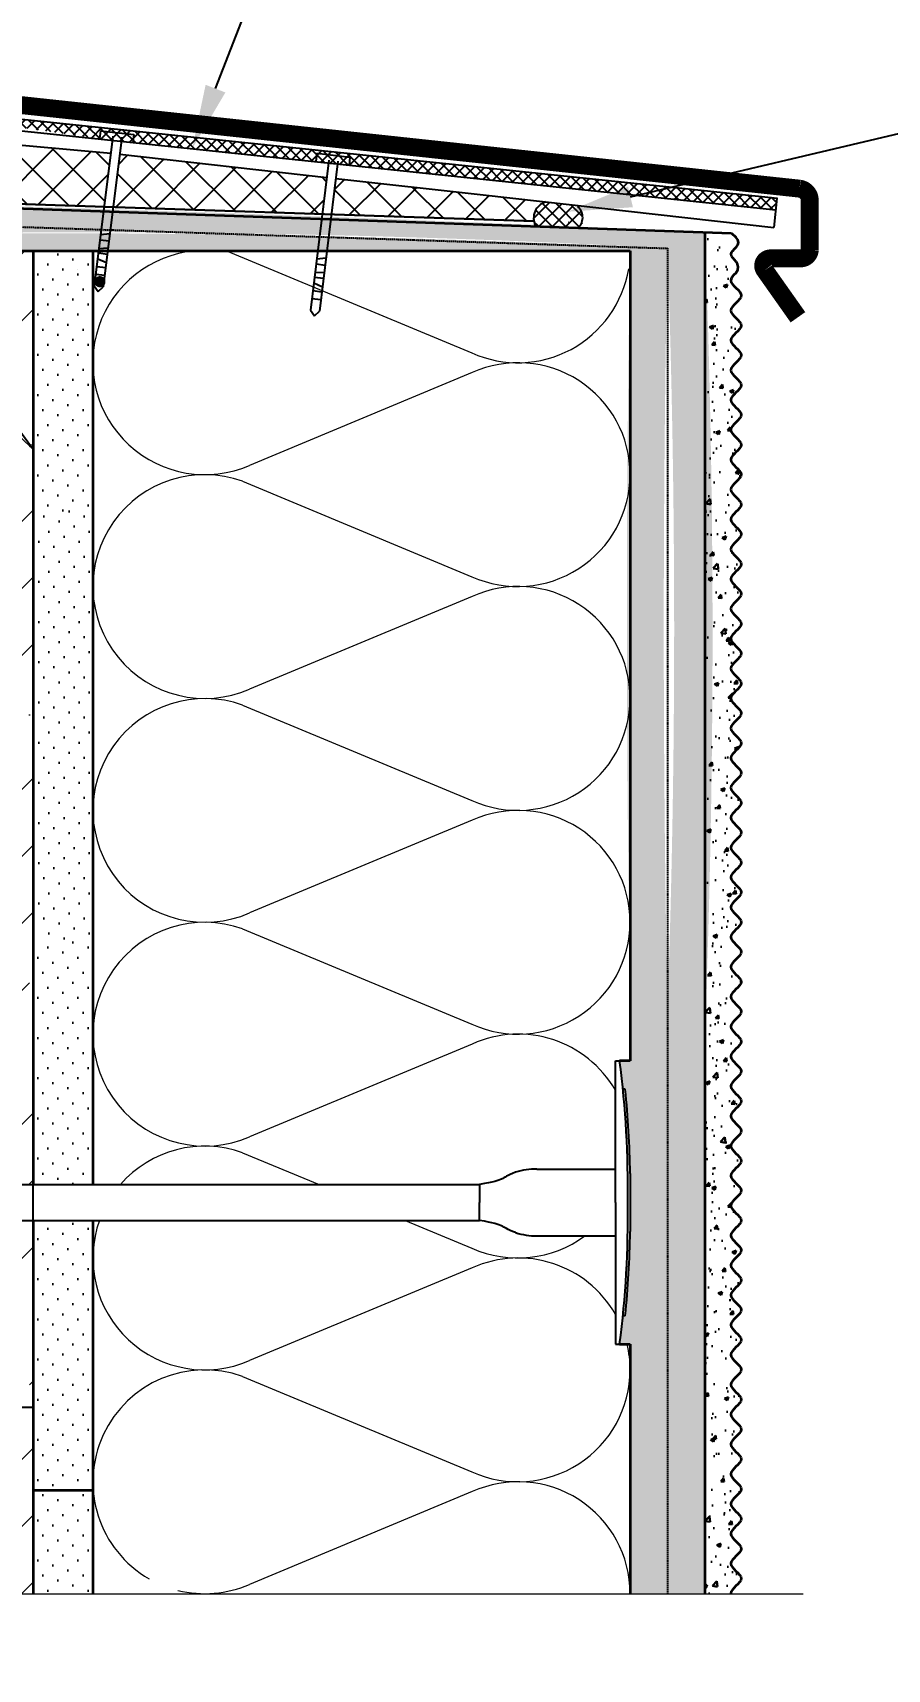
# Model space of a CAD drawing. Header units: millimetres. Extents: x 215300 to 349394, y -116838 to -1602.
# Drawn here: x 280831 to 284143, y -99688 to -93343 of the extents above; entities that cross this region are included whole.
import ezdxf
from ezdxf import colors
from ezdxf.entities.mleader import LeaderData, LeaderLine
from ezdxf.math import Vec2, Vec3

# ---------------------------------------------------------------- set-up
doc = ezdxf.new("R2010")
doc.units = ezdxf.units.MM
doc.linetypes.add('DASHED', pattern=[19.049999999999997, 12.7, -6.35])
for name, color, linetype in [('!!_для разрезов', 7, 'Continuous'), ('_Дюбель', 5, 'Continuous'), ('_Пунктир', 6, 'DASHED'), ('Тонкая', 7, 'Continuous')]:
    doc.layers.add(name, color=color, linetype=linetype)
for name, color, linetype, lineweight in [('+АР_Размеры', 252, 'Continuous', 9), ('_Линии для надписей', 5, 'Continuous', 9), ('_Штриховки', 250, 'Continuous', 13), ('_Штриховки_точка', 5, 'Continuous', 30), ('АР_Тонкие', 250, 'Continuous', 5), ('АР_Утеплитель', 250, 'Continuous', 13), ('Рисунок', 6, 'Continuous', 35)]:
    doc.layers.add(name, color=color, linetype=linetype, lineweight=lineweight)
doc.styles.add('Архитект', font='isocpeur.ttf', dxfattribs={"width": 0.8, "oblique": 8})
pattern_1 = [(44.99999999999999, (180199.1614103795, -124818.6392635765), (-19.47587551562758, 58.42762654688272), [0, -55.08609458658125])]
pattern_2 = [(49.99999999999999, (180199.1614103795, -124818.6392635765), (158.0447544651791, -13.82711769479723), [16.52582837597437, -181.784112135718]), (355, (180199.1614103795, -124818.6392635765), (-30.57306527864589, 165.7411700976761), [13.2206627007795, -145.4272897085745]), (100.451, (180212.3317582243, -124819.7915172014), (127.4722605599985, 151.9132980938175), [14.04478537569685, -154.4926391326653]), (46.1842, (180199.1614103795, -124774.5703879065), (235.1604045200566, -36.47161658491769), [24.78874256396146, -272.6761682035764]), (96.63559999999988, (180218.7580933559, -124777.6096655826), (205.9475923631819, 214.6410641716014), [21.06717806354511, -231.7389586989962]), (351.1840000000001, (180199.1614103795, -124774.5703879065), (205.9479145064, 214.6406841821242), [19.83099405116925, -218.1409345628617]), (21, (180221.1958482275, -124785.5876068252), (131.5255371865366, -88.71508702299452), [16.52582837597437, -181.784112135718]), (326.0000000000001, (180221.1958482275, -124785.5876068252), (53.61310833387499, 159.7826098192771), [13.22066270077949, -145.4272897085743]), (71.4514, (180232.1562460443, -124792.9805077171), (185.1382834157373, 71.0678785661382), [14.04478537569685, -154.4926391326654]), (37.49999999999998, (180199.1614103795, -124818.6392635765), (2.679355760669655, 73.35128927777265), [0, -143.6645346818038, 0, -147.6307334920377, 0, -145.9781506544403]), (7.499999999999998, (180199.1614103795, -124818.6392635765), (57.96589368954551, 86.90640346722849), [0, -84.17155252829598, 0, -140.3593690066087, 0, -55.63695553244696]), (327.5, (180150.0246140088, -124818.6392635765), (117.6245094553248, -4.969671392798725), [0, -55.08609458658126, 0, -171.8686151101334, 0, -228.0564315884464]), (317.5, (180127.9901761777, -124818.6392635765), (128.5017023128038, 22.05741874121325), [0, -71.61192296255564, 0, -114.1383879833963, 0, -161.9531180845489])]

# ---------------------------------------------------------------- blocks, each defined once
blk = doc.blocks.new('утеплитель')
at = {"layer": 'АР_Утеплитель'}
for p, q in [((-25.97458900007587, 14.5620322346191), (-10.60166635225869, 8.162384554609844)), ((-10.58586496633802, 6.838497686065239), (-25.50526861798312, 0.6238394471720312))]:
    blk.add_line(p, q, dxfattribs=at)
for centre, radius, start, end in [((-28.49999999999955, 7.500000000094474), 7.5, 70.32274650999634, 293.5342702555363), ((-7.521493449437685, 15.02430771533432), 7.52153272777299, 245.825691724005, 359.8148340281726), ((-7.499999495507836, 0.002750887365209564), 7.5, 359.9789847687933, 114.2958742601428)]:
    blk.add_arc(centre, radius, start, end, dxfattribs=at)

msp = doc.modelspace()

# ---------------------------------------------------------------- hatches: boundary and pattern name
h = msp.add_hatch()
h.set_pattern_fill('ANSI37', color=256, scale=9.116829107724502, style=0)
h.set_pattern_definition([(45, (268465.400159161, -76993.71108834923), (-20.4678650998461, 20.4678650998461), []), (135, (268465.400159161, -76993.71108834923), (-20.4678650998461, -20.46786509984609), [])])
edge = h.paths.add_edge_path()
edge.add_line((283709.7964110652, -94029.67603910582), (281168.2693470222, -93763.82226664577))
edge.add_line((279892.0511398728, -93630.32479984598), (281155.9797920784, -93762.53673064269))
edge.add_line((279877.4841165972, -93583.26050397169), (279875.7696759048, -93628.62169438694))
edge.add_line((279885.9532881431, -93584.14641277705), (283715.0283136, -93984.68278909674))
h = msp.add_hatch()
h.set_pattern_fill('ANSI37', color=256, scale=34.69990210178346, style=0)
h.set_pattern_definition([(44.99999999999999, (-632898.6738247236, -455891.1798713295), (-77.90350206251031, 77.90350206251031), []), (135, (-632898.6738247236, -455891.1798713295), (-77.90350206251033, -77.90350206251027), [])])
edge = h.paths.add_edge_path()
edge.add_line((279859.0030659113, -93694.20391388619), (279860.2413973264, -93919.8279913692))
edge.add_arc((279925.1667684412, -93917.34881845003), 64.97268743749581, 182.1867748169026, 262.2722705206532)
edge.add_line((279916.4301655703, -93981.73143942116), (281107.4950507361, -94018.05752365528))
edge.add_line((281107.4950507351, -94018.0575236553), (281132.1090160713, -93810.58652496667))
edge.add_line((281132.1090160708, -93810.58652496668), (279859.0030659097, -93694.20391388617))
h.paths.add_polyline_path([(281167.890724284, -93814.590911156), (281142.6976679774, -94019.24582628981), (283011.3685909679, -94083.09156411541), (282986.84466066, -94081.65000808417), (281955.7156865012, -94044.59484273891), (281970.3703837784, -93904.39764834812)])
edge = h.paths.add_edge_path(flags=16)
edge.add_line((282773.0904419813, -94074.28150773577), (282540.6350583332, -94063.62053437087))
edge.add_line((282540.6350583316, -94063.62053437087), (281991.0859062923, -94047.4340099195))
edge.add_line((281991.0859062928, -94047.4340099197), (282005.2389207861, -93908.29984013864))
edge.add_line((282005.2389207861, -93908.2998401384), (282827.5089007682, -94000.2352032774))
edge.add_arc((282833.3929386812, -94061.57941536517), 61.6257597017046, 95.47895706360285, 191.8948718513254)
h.paths.add_polyline_path([(282778.309480335, -93994.74610161177), (282773.0904419813, -94074.28150773577), (282762.6362718423, -94061.09508731085)], flags=0)
h = msp.add_hatch()
h.set_pattern_fill('ANSI37', color=256, scale=11.56663403392782, style=0)
h.set_pattern_definition([(44.99999999999999, (-632521.6787802527, -456034.737738422), (-25.96783402083678, 25.96783402083678), []), (135, (-632521.6787802527, -456034.737738422), (-25.96783402083678, -25.96783402083676), [])])
edge = h.paths.add_edge_path()
edge.add_arc((282837.7825008408, -94062.49769238883), 65.75652654836718, 106.2400020900919, 205.1902620636058)
edge.add_line((282819.392933011, -93999.36493877573), (282942.3959203648, -94016.39714172902))
edge.add_arc((282906.2686288879, -94059.18292436827), 55.99825341469952, 317.8249556773756, 409.8230526270763)
edge.add_line((282778.279459129, -94090.4853470021), (282947.7687720867, -94096.78003196986))
at = {"layer": '_Штриховки'}
h = msp.add_hatch(dxfattribs=at)
h.set_pattern_fill('ANSI36', color=256, scale=57.8331701696391, angle=2.571095121417785e-44, style=0)
h.set_pattern_definition([(44.99999999999999, (179966.0072615028, -125429.2356060427), (97.37937757813795, 357.0577177865056), [459.0507882215107, -91.81015764430211, 0, -91.81015764430211])])
h.paths.add_polyline_path([(280832.8814098372, -94188.83712263391), (277506.5641763477, -94188.83712263391), (277506.5641763477, -96989.72053637508), (277214.1485434815, -96989.72053637508), (277798.9798092097, -97222.85296794634), (277506.5641763477, -97222.85296794634), (277506.5641763477, -99395.40745616866), (280832.8814098372, -99395.40745616866), (280832.8814098372, -97947.6115641182), (279126.7955746179, -97947.6115641182), (279057.3497742815, -97878.16576376982), (279126.7955746179, -97808.7199634194), (280832.8814098372, -97808.7199634194)])
at = {"layer": '_Штриховки_точка'}
h = msp.add_hatch(dxfattribs=at)
h.set_pattern_fill('DOTS', color=0, scale=34.69990210178349, angle=44.99999999999999, style=0)
h.set_pattern_definition(pattern_1)
edge = h.paths.add_edge_path()
edge.add_arc((241505.8918959281, -95654.92547601047), 41810.95057625353, 357.9773063400482, 362.0226936601316)
edge.add_arc((281035.4989591892, -135118.3128518493), 41001.19250304055, 86.84682406783273, 91.70317583832004)
edge.add_line((279816.8759284247, -94135.23409267997), (279755.1677689276, -94184.30754266951))
edge.add_arc((281838.7683149096, 196347.2254296062), 290539.0043392725, 269.5890997799831, 270.2578347142658)
edge.add_arc((364321.8567601701, -95621.9559329813), 81188.29808531635, 178.9885743876303, 181.0114256123697)
edge.add_line((283146.2082166226, -97055.07474332886), (283146.2082166226, -97329.01361718717))
edge.add_line((283146.2082166226, -97329.01361718691), (283105.2316993921, -97329.01361718691))
edge.add_arc((279344.6654242046, -97821.73786748564), 3792.708253598025, 5.791551844284697, 7.464597599853619, ccw=False)
edge.add_line((283118.014172394, -97439.01718414728), (283127.3148381111, -97439.01718414728))
edge.add_arc((279344.6654241961, -97821.73786760429), 3801.961560844222, 0.8504028670449202, 5.777408197796092, ccw=False)
edge.add_line((283146.2082166226, -97765.30997132542), (283146.2082166226, -97991.02155621508))
edge.add_arc((279344.6654241898, -97934.59365993405), 3801.961560849295, 354.2225918022065, 359.1495971329187, ccw=False)
edge.add_line((283127.31483811, -98317.3143433913), (283118.014172393, -98317.3143433913))
edge.add_arc((279344.6654242046, -97934.59366005295), 3792.708253598401, 352.5354024001472, 354.20844815571604, ccw=False)
edge.add_line((283105.2316993927, -98427.31791035166), (283146.2082166231, -98427.31791035166))
edge.add_line((283146.2082166226, -98427.31791035166), (283146.2082166226, -98524.46785637841))
edge.add_arc((282711.2164060472, -98525.87364863452), 434.994082167245, -0.18516597503730736, 0.18516597503537469, ccw=False)
edge.add_line((283146.2082166226, -98527.27944089059), (283146.2082166226, -99395.40745616866))
edge.add_line((283146.2082166226, -99395.40745616866), (283290.7911420466, -99395.40745616866))
edge.add_line((283290.7911420476, -99395.40745616866), (283290.7911420476, -97130.6568477781))
edge = h.paths.add_edge_path()
edge.add_arc((243165.1247192674, -95676.01790597985), 40300.45332365328, 357.7815898337843, 362.21841016622)
edge.add_arc((275074.6031077266, -282551.3834762624), 188620.7414799854, 87.45948461701514, 88.5591808027716)
edge.add_line((279817.3563322104, -93990.278238965), (279816.3955246396, -94131.43938308772))
edge.add_arc((280862.7322588462, -144418.9270839526), 50298.37213892681, 87.23307916327212, 91.19198695773122, ccw=False)
edge.add_arc((359502.7505814666, -95654.92547582682), 76226.24577321098, 178.8906909797854, 181.109309020392)
edge.add_line((283290.7911420476, -97130.65684777804), (283290.7911420476, -99395.4074561686))
edge.add_line((283290.7911420476, -99395.40745616866), (283435.3740674716, -99395.40745616866))
edge.add_line((283435.3740674705, -99395.40745616866), (283435.3740674705, -97236.00365125324))
h = msp.add_hatch(dxfattribs=at)
h.set_pattern_fill('AR-CONC', color=0, scale=0.8674975525445864, angle=2.571095121417785e-44, style=0)
h.set_pattern_definition(pattern_2)
edge = h.paths.add_edge_path()
edge.add_line((283551.1216440633, -94180.97160873021), (283557.8551566425, -94173.27753814094))
edge.add_line((283557.855156659, -94173.27753814065), (283563.1520395881, -94165.09927726333))
edge.add_line((283563.1520395839, -94165.09927726362), (283565.5179672178, -94156.32705489581))
edge.add_line((283565.5179671987, -94156.32705489603), (283563.4586138921, -94146.85109983585))
edge.add_line((283563.4586139001, -94146.85109983562), (283555.4796540072, -94136.56164088067))
edge.add_line((283555.4796540125, -94136.56164088096), (283435.3740674705, -94116.03216070362))
edge.add_line((283435.3740674811, -94116.03216070331), (283435.3740674716, -97236.00365125347))
edge.add_arc((282683.9787702539, -98115.36440547225), 1156.663403387979, 41.30875947051271, 49.486806696992915, ccw=False)
edge.add_spline(control_points=[(283574.6188294352, -97377.37354257928), (283575.8666024362, -97374.80285570801), (283581.9849278505, -97352.95444544633), (283495.6200471813, -97311.82831179438), (283617.069704537, -97253.99514162495), (283495.6200471813, -97196.16197145516), (283617.069704537, -97138.32880128542), (283495.6200471813, -97080.49563111596), (283617.069704537, -97022.66246094622), (283495.6200471813, -96964.82929077651), (283617.069704537, -96906.99612060699), (283495.6200471813, -96849.1629504373), (283617.069704537, -96791.32978026778), (283495.6200471813, -96733.49661009802), (283617.069704537, -96675.66343992858), (283495.6200471813, -96617.83026975881), (283617.069704537, -96559.99709958912), (283495.6200471813, -96502.1639294196), (283617.069704537, -96444.3307592499), (283495.6200471813, -96386.49758908016), (283617.069704537, -96328.66441891063), (283495.6200471813, -96270.83124874094), (283617.069704537, -96212.99807857118), (283495.6200471813, -96155.16490840167), (283617.069704537, -96097.33173823198), (283495.6200471813, -96039.49856806247), (283617.069704537, -95981.66539789276), (283495.6200471813, -95923.83222772324), (283617.069704537, -95865.99905755355), (283495.6200471813, -95808.1658873838), (283617.069704537, -95750.33271721427), (283495.6200471813, -95692.49954704459), (283617.069704537, -95634.66637687483), (283495.6200471813, -95576.83320670531), (283617.069704537, -95519.00003653562), (283495.6200471813, -95461.16686636583), (283617.069704537, -95403.33369619641), (283495.6200471813, -95345.50052602663), (283617.069704537, -95287.6673558572), (283495.6200471813, -95229.83418568743), (283617.069704537, -95172.0010155211), (283495.6200472153, -95114.16784533624), (283617.0697044352, -95056.33467522383), (283495.6200475443, -94998.50150483867), (283617.0697031594, -94940.66833547576), (283495.6200523182, -94882.83516229526), (283617.0696853884, -94825.00200336114), (283495.6201186412, -94767.1687912595), (283617.0694377993, -94709.33577758279), (283495.6210426086, -94651.5020233765), (283617.0659895187, -94593.67103285766), (283495.6339117955, -94535.8297281235), (283617.0179610286, -94478.02691656361), (283495.813156552, -94420.08044651628), (283616.3490105308, -94362.6701172446), (283516.6967494856, -94312.51339866653), (283545.173054767, -94285.08410948902), (283555.4796540125, -94275.01396060077)], knot_values=[1.791081801111446, 1.791081801111446, 1.791081801111446, 1.791081801111446, 1.953856375855423, 3.174511937428818, 4.395167499002213, 5.615823060575607, 6.836478622149002, 8.057134183722397, 9.277789745295792, 10.49844530686919, 11.71910086844258, 12.93975643001598, 14.16041199158937, 15.38106755316277, 16.60172311473616, 17.82237867630955, 19.04303423788295, 20.26368979945634, 21.48434536102974, 22.70500092260313, 23.92565648417653, 25.14631204574992, 26.36696760732332, 27.58762316889671, 28.80827873047011, 30.0289342920435, 31.2495898536169, 32.47024541519029, 33.69090097676369, 34.91155653833708, 36.13221209991048, 37.35286766148387, 38.57352322305726, 39.79417878463066, 41.01483434620405, 42.23548990777745, 43.45614546935084, 44.67680103092424, 45.89745659249763, 47.11811215407103, 48.33876771564442, 49.55942327721782, 50.78007883879121, 52.00073440036461, 53.22138996193801, 54.4420455235114, 55.6627010850848, 56.8833566466582, 58.10401220823159, 59.32466776980499, 60.54532333137838, 61.76597889295178, 62.98663445452518, 64.20729001609857, 65.42794557767198, 66.64860113924537, 67.29883046128072, 67.29883046128072, 67.29883046128072, 67.29883046128072], degree=3, periodic=0)
edge.add_line((283555.4796540125, -94275.01396060077), (283563.2743209762, -94262.110346672))
edge.add_line((283563.2743209671, -94262.110346672), (283565.2230985165, -94250.74784201618))
edge.add_line((283565.2230985281, -94250.74784201641), (283562.8097812838, -94240.69984452573))
edge.add_line((283562.8097812769, -94240.69984452601), (283557.5181638597, -94231.73975209316))
edge.add_line((283557.5181638714, -94231.73975209291), (283550.8320409026, -94223.64096261031))
edge.add_line((283550.832040893, -94223.64096261002), (283531.8223612703, -94202.13216977475))
edge.add_line((283531.8223612772, -94202.13216977422), (283551.1216440744, -94180.97160872913))
h = msp.add_hatch(dxfattribs=at)
h.set_pattern_fill('DOTS', color=0, scale=34.69990210178349, angle=44.99999999999999, style=0)
h.set_pattern_definition(pattern_1)
h.paths.add_polyline_path([(280832.8814098372, -95196.21422306033), (281064.2140905151, -95196.21422306033), (281064.2140905151, -94188.83712263391), (280832.8814098372, -94188.83712263391)])
h = msp.add_hatch(dxfattribs=at)
h.set_pattern_fill('DOTS', color=0, scale=34.69990210178349, angle=44.99999999999999, style=0)
h.set_pattern_definition([(44.99999999999999, (261963.3078492925, -34590.92463391699), (-19.47587551562758, 58.42762654688272), [0, -55.08609458658125])])
h.paths.add_polyline_path([(281064.2140905151, -96861.02867500069), (281064.2140905151, -95196.21422306033), (280832.8814098372, -95196.21422306033), (280832.8814098372, -96861.02867500069)])
h = msp.add_hatch(dxfattribs=at)
h.set_pattern_fill('DOTS', color=0, scale=34.69990210178349, angle=44.99999999999999, style=0)
h.set_pattern_definition(pattern_1)
h.paths.add_polyline_path([(280832.8814098372, -97808.7199634194), (281064.2140905151, -97808.7199634194), (281064.2140905151, -96861.02867500069), (280832.8814098372, -96861.02867500069)])
h.paths.add_polyline_path([(281064.2140905151, -97947.6115641182), (280832.8814098372, -97947.6115641182), (280832.8814098372, -99395.40745616866), (281064.2140905151, -99395.40745616866)])
h = msp.add_hatch(dxfattribs=at)
h.set_pattern_fill('AR-CONC', color=0, scale=0.8674975525445864, angle=2.571095121417785e-44, style=0)
h.set_pattern_definition(pattern_2)
edge = h.paths.add_edge_path()
edge.add_spline(control_points=[(283541.7683465133, -99176.09219719004), (283538.3427849092, -99171.55805053451), (283526.5815583267, -99147.74618048912), (283617.069704537, -99104.65658705324), (283495.6200471813, -99046.82341688371), (283617.069704537, -98988.99024671402), (283495.6200471813, -98931.15707654449), (283617.069704537, -98873.32390637475), (283495.6200471813, -98815.49073620506), (283617.069704537, -98757.65756603554), (283495.6200471813, -98699.82439586584), (283617.069704537, -98641.99122569608), (283495.6200471813, -98584.15805552663), (283617.069704537, -98526.32488535688), (283495.6200471813, -98468.49171518709), (283617.069704537, -98410.65854501766), (283495.6200471813, -98352.82537484789), (283617.069704537, -98294.99220467845), (283495.6200471813, -98237.15903450869), (283617.069704537, -98179.32586433923), (283495.6200471813, -98121.49269416949), (283617.069704537, -98063.65952399971), (283495.6200471813, -98005.82635383027), (283617.069704537, -97947.99318366051), (283495.6200471813, -97890.16001349073), (283617.069704537, -97832.32684332131), (283495.6200471813, -97774.49367315153), (283617.069704537, -97716.66050298177), (283495.6200471813, -97658.82733281233), (283617.069704537, -97600.99416264256), (283495.6200471813, -97543.16099247313), (283617.069704537, -97485.32782230336), (283501.0184895963, -97430.06533900519), (283566.5094835388, -97394.08057909716), (283574.6188294352, -97377.37354257928)], knot_values=[67.29883046128072, 67.29883046128072, 67.29883046128072, 67.29883046128072, 67.58593030290993, 68.80658586448332, 70.02724142605672, 71.24789698763011, 72.46855254920351, 73.6892081107769, 74.9098636723503, 76.13051923392369, 77.35117479549709, 78.57183035707048, 79.79248591864388, 81.01314148021727, 82.23379704179067, 83.45445260336406, 84.67510816493746, 85.89576372651085, 87.11641928808424, 88.33707484965764, 89.55773041123103, 90.77838597280443, 91.99904153437782, 93.21969709595122, 94.44035265752461, 95.66100821909801, 96.8816637806714, 98.1023193422448, 99.32297490381819, 100.5436304653916, 101.764286026965, 102.9849415885384, 104.2055971501118, 105.2634781369412, 105.2634781369412, 105.2634781369412, 105.2634781369412], degree=3, periodic=0)
edge.add_arc((282683.9787702497, -98115.36440547545), 1156.663403392783, 39.64539389236523, 49.48680669696833)
edge.add_line((283435.3740674705, -97236.0036512532), (283435.3740674705, -99176.09219719004))
edge.add_line((283435.3740674705, -99176.09219719004), (283541.7683465239, -99176.09219719004))
h = msp.add_hatch(dxfattribs=at)
h.set_pattern_fill('AR-CONC', color=0, scale=0.8674975525445864, angle=2.571095121417785e-44, style=0)
h.set_pattern_definition([(49.99999999999999, (180199.1614103795, -124818.6392635765), (158.0447544651791, -13.82711769479722), [16.52582837597437, -181.784112135718]), (355, (180199.1614103795, -124818.6392635765), (-30.57306527864589, 165.7411700976762), [13.2206627007795, -145.4272897085745]), (100.451, (180212.3317582243, -124819.7915172014), (127.4722605599985, 151.9132980938176), [14.04478537569685, -154.4926391326653]), (46.1842, (180199.1614103795, -124774.5703879065), (235.1604045200566, -36.47161658491769), [24.78874256396146, -272.6761682035764]), (96.63559999999988, (180218.7580933559, -124777.6096655826), (205.9475923631819, 214.6410641716014), [21.06717806354511, -231.7389586989962]), (351.1840000000001, (180199.1614103795, -124774.5703879065), (205.9479145064, 214.6406841821242), [19.83099405116925, -218.1409345628617]), (21, (180221.1958482275, -124785.5876068252), (131.5255371865366, -88.71508702299452), [16.52582837597437, -181.784112135718]), (326.0000000000001, (180221.1958482275, -124785.5876068252), (53.61310833387499, 159.7826098192771), [13.22066270077949, -145.4272897085743]), (71.4514, (180232.1562460443, -124792.9805077171), (185.1382834157373, 71.0678785661382), [14.04478537569685, -154.4926391326654]), (37.49999999999998, (180199.1614103795, -124818.6392635765), (2.67935576066965, 73.35128927777265), [0, -143.6645346818038, 0, -147.6307334920377, 0, -145.9781506544403]), (7.499999999999998, (180199.1614103795, -124818.6392635765), (57.96589368954551, 86.9064034672285), [0, -84.17155252829598, 0, -140.3593690066087, 0, -55.63695553244696]), (327.5, (180150.0246140088, -124818.6392635765), (117.6245094553248, -4.969671392798725), [0, -55.08609458658126, 0, -171.8686151101334, 0, -228.0564315884464]), (317.5, (180127.9901761777, -124818.6392635765), (128.5017023128038, 22.05741874121328), [0, -71.61192296255564, 0, -114.1383879833963, 0, -161.9531180845489])])
edge = h.paths.add_edge_path()
edge.add_line((283435.3740674705, -99395.40745616866), (283536.1928238919, -99395.40745616866))
edge.add_spline(control_points=[(283536.1928238802, -99395.40745616866), (283536.1336744127, -99394.879116747), (283534.9937535083, -99375.07305393415), (283617.069704537, -99335.98926773189), (283495.6200471813, -99278.1560975622), (283607.547996566, -99224.85707404795), (283552.9071636369, -99190.83577392499), (283541.7683465133, -99176.09219719004)], knot_values=[105.2634781369412, 105.2634781369412, 105.2634781369412, 105.2634781369412, 105.2969323182913, 106.5175878798647, 107.7382434414381, 108.9588990030115, 109.8924547229557, 109.8924547229557, 109.8924547229557, 109.8924547229557], degree=3, periodic=0)
edge.add_line((283541.7683465133, -99176.09219719004), (283435.3740674599, -99176.09219719004))
edge.add_line((283435.3740674705, -99176.09219719004), (283435.3740674705, -99395.40745616888))

# ---------------------------------------------------------------- linework, layer by layer
at = {"layer": '!!_для разрезов', "color": 251, "linetype": 'Continuous', "lineweight": 18, "elevation": -1.338492306646507e-10}
msp.add_lwpolyline([(280832.8814098372, -94188.83712263417), (280274.5293967181, -94195.23497321017), (280359.2965699564, -94394.42321388517), (280435.7669841488, -94574.11550141414), (280435.7669841488, -94574.11550141414), (280832.8814098372, -94959.39388019437)], close=True, dxfattribs=at)
at = {"layer": '+АР_Размеры', "ltscale": 100, "elevation": -1.338492306646507e-10}
msp.add_lwpolyline([(272586.9639513488, -99395.4074561689), (279253.2638145874, -99395.4074561689), (279253.2638145874, -99687.82308903246), (279486.3962461583, -99102.99182330321), (279486.3962461583, -99395.4074561689), (283816.2616068897, -99395.4074561689)], dxfattribs=at)
at = {"ltscale": 100}
for p, q in [((279859.0030659113, -93626.86784073683), (283711.1022269189, -94029.8126326034)), ((279865.3860516412, -93581.9949985779), (283717.4852126489, -93984.93979044446)), ((279859.0030659113, -93694.20391388642), (281133.0221872784, -93810.68871936572)), ((281141.2460673276, -93743.88231631377), (281069.6907476007, -94325.1594629942)), ((281093.6274479524, -93723.23485881471), (281090.105597697, -93754.70480509053)), ((281176.1146043353, -93747.78450810413), (281104.5592846084, -94329.06165478447)), ((281222.4283590034, -93737.64916755374), (281218.906508748, -93769.11911382955)), ((281167.890724284, -93814.590911156), (281970.3703837784, -93904.39764834837)), ((281931.6087881052, -93810.89101785509), (281928.0869378477, -93842.36096413033)), ((282060.4096991562, -93825.30532659378), (282056.8878488987, -93856.7752728696)), ((281978.5942638297, -93837.59124529673), (281907.0389441028, -94418.86839197684)), ((282013.4628008353, -93841.49343708651), (281941.9074811084, -94422.77058376712)), ((282005.2389207861, -93908.29984013864), (282576.4630682094, -93972.22641606933)), ((282576.4630682094, -93972.2264160691), (283703.1819295908, -94097.9326606642)), ((283715.0283136, -93984.68278909675), (283703.1819295844, -94097.93266066337)), ((281091.729082856, -94146.13181441085), (281126.5503115258, -94150.41831382843)), ((281094.2052859833, -94126.01646458344), (281130.0840218515, -94121.71234111823)), ((281085.4568727214, -94197.08389490383), (281120.2781013912, -94201.37039432162)), ((281087.5902944164, -94179.75311808751), (281123.2334830482, -94177.36245439804)), ((281078.9917868018, -94249.60279512388), (281113.8130154695, -94253.88929454164)), ((281082.6548907699, -94219.84569765619), (281116.2415119385, -94234.16148810045)), ((281924.9384909185, -94273.46204707016), (281960.5816795503, -94271.07138338042)), ((281929.077279356, -94239.8407433938), (281963.8985080258, -94244.12724281133)), ((281931.5534824833, -94219.7253935661), (281967.4322183515, -94215.42127010088)), ((281069.6907476007, -94325.1594629942), (281085.1616042573, -94346.96572667987)), ((281075.3245036324, -94279.39384216358), (281110.1457323023, -94283.68034158087)), ((281085.1616042573, -94346.96572667987), (281104.5592846084, -94329.06165478447)), ((281920.0030872721, -94313.55462663884), (281953.5897084386, -94327.87041708283)), ((281922.8050692235, -94290.79282388648), (281957.6262978911, -94295.079323304)), ((281912.6727001346, -94373.10277114598), (281947.4939288044, -94377.38927056351)), ((281916.3399833018, -94343.31172410652), (281951.1612119715, -94347.59822352405)), ((281907.0389441028, -94418.86839197684), (281922.5098007594, -94440.67465566253)), ((281922.5098007594, -94440.67465566253), (281941.9074811084, -94422.77058376712))]:
    msp.add_line(p, q, dxfattribs=at)
at = {"lineweight": 30}
msp.add_line((280094.0084007452, -93983.84617942739), (282773.0904419813, -94074.28150773577), dxfattribs=at)
at = {"ltscale": 100, "elevation": -1.338492306646507e-10}
for points in [[(281093.6274479524, -93723.23485881471), (281222.4283590034, -93737.64916755374)], [(281931.6087881052, -93810.89101785346), (282060.4096991562, -93825.30532659247)]]:
    msp.add_lwpolyline(points, dxfattribs=at)
at = {"linetype": 'Continuous', "const_width": 21.57900161954659, "elevation": -1.338492306646507e-10}
msp.add_lwpolyline([(281091.0112617426, -94297.63925984484, -1), (281091.5810946951, -94319.42768570242, -1)], format="xyb", close=True, dxfattribs=at)
at = {"ltscale": 100}
for centre, radius, start, end in [((282837.7825008386, -94062.49769238752), 65.75652654663293, 106.2400020782123, 205.1902620740589), ((282906.2686288879, -94059.18292436803), 55.99825341407547, 317.8249557222651, 49.82305265441341)]:
    msp.add_arc(centre, radius, start, end, dxfattribs=at)
at = {"layer": '_Дюбель'}
for p, q in [((283089.2697444124, -97878.16576377008), (283089.2697444124, -97329.01361718723)), ((283089.2697444124, -97329.01361718723), (283105.2316993927, -97329.01361718723)), ((283127.31483811, -97439.01718414751), (283118.014172394, -97439.01718414751)), ((282785.1475812604, -97748.53159849512), (283089.2697444124, -97748.53159849405)), ((283146.2082166226, -97765.30997132353), (283146.2082166226, -97991.0215562153)), ((279126.7955746179, -97808.7199634194), (282562.8854374546, -97808.7199634194)), ((282562.8854374546, -97808.7199634194), (282562.8854374546, -97878.16576377008)), ((282562.8854374546, -97947.6115641182), (282562.8854374546, -97878.16576377008)), ((283089.2697444124, -97878.16576377008), (283089.2697444124, -98427.31791035166)), ((279126.7955746179, -97947.6115641182), (282562.8854374546, -97947.6115641182)), ((282785.1475812604, -98007.7999290437), (283089.2697444124, -98007.7999290437)), ((283127.31483811, -98317.3143433913), (283118.014172394, -98317.3143433913)), ((283089.2697444124, -98427.31791035166), (283105.2316993927, -98427.31791035166))]:
    msp.add_line(p, q, dxfattribs=at)
for centre, radius, start, end in [((279344.6654241919, -97821.73786754618), 3792.70825361217, 359.1475222004848, 7.464597598572611), ((279344.6654241919, -97821.73786754618), 3801.96156083931, 0.8504028671823639, 5.777408199288046), ((282785.1475812604, -98026.1308153095), 277.5992168142677, 90, 107.4391510339264), ((279344.6654241919, -97934.59365999274), 3792.70825361217, 352.5354024014274, 0.852477799515209), ((282785.1475812604, -97730.20071222942), 277.5992168142677, 252.5608489660736, 270), ((279344.6654241919, -97934.59365999274), 3801.96156083931, 354.222591800712, 359.1495971328176)]:
    msp.add_arc(centre, radius, start, end, dxfattribs=at)
for points in [[(282701.9531035677, -97761.29123357066), (282634.7855338178, -97787.08851252752), (282672.2294712238, -97788.72305341877), (282562.8854374546, -97808.7199634194)], [(282701.9531035677, -97995.04029396921), (282634.7855338178, -97969.24301501157), (282672.2294712238, -97967.60847411984), (282562.8854374546, -97947.6115641182)]]:
    msp.add_open_spline(points, degree=3, dxfattribs=at)
at = {"layer": '_Пунктир', "ltscale": 0.4}
for p, q in [((279816.8759284247, -94064.05343063799), (283290.7911420434, -94179.19410411175)), ((283290.7911420476, -94179.19410411234), (283290.7911420476, -99395.4074561689)), ((283290.7911420434, -94179.19410411175), (283290.7911420476, -94179.19410411234))]:
    msp.add_line(p, q, dxfattribs=at)
at = {"layer": '_Штриховки'}
for p, q in [((281582.4068148466, -94188.83712263417), (282533.0802423795, -94584.59628531069)), ((282533.9940866223, -94661.16085986487), (281671.1576764059, -95020.57424734061)), ((281644.0153908792, -96817.29521486457), (282533.0802423795, -97187.40712816778)), ((282533.9940866223, -97263.97170272165), (281671.1576764059, -97623.38509019738)), ((281644.0153908792, -97685.11095263119), (281940.942949474, -97808.7199634194)), ((282274.581602833, -97947.6115641182), (282533.0802423795, -98055.22286593546)), ((282533.9940866223, -98131.78744048934), (281671.1576764059, -98491.20082796506)), ((281644.0153908792, -98552.60850517597), (282533.0802423795, -98922.72041848)), ((282533.9940866223, -98999.28499303387), (281671.1576764059, -99358.69838050986))]:
    msp.add_line(p, q, dxfattribs=at)
for centre, radius, start, end in [((283076.0665279959, -93899.56705296901), 80.48104444026096, 204.2767767966961, 205.0323859314665), ((280886.221285564, -94130.13255648561), 59.64045673744032, 259.7981580664972, 259.8363604614569), ((281498.3786812215, -94621.70732659049), 434.6808043220227, 95.23135943605256, 293.4210325236184), ((281015.0352012711, -94200.67713100593), 59.64045673744032, 261.2962738638265, 261.334476246052), ((282711.2164060111, -94187.74951546469), 434.9940821818051, 245.825691781045, 350.6879268083871), ((282712.4594695301, -95056.4937677095), 433.7487762722932, 359.9789847696975, 114.2958742760225), ((281497.962866788, -97225.71492682709), 433.7487762722932, 70.3227464902197, 293.5342702344019), ((282711.2164060111, -96790.56035832278), 434.9940821818051, 245.825691781045, 359.8148340298262), ((282712.4594695301, -97659.30461056734), 433.7487762722932, 29.68868883330826, 114.2958742760225), ((281497.962866788, -98093.53066459378), 433.7487762722932, 70.3227464902197, 138.9569468390536), ((281497.962866788, -98093.53066459378), 433.7487762722932, 160.3414629631656, 293.5342702344019), ((282711.2164060111, -97658.3760960894), 434.9940821818051, 245.825691781045, 306.5551341377933), ((282712.4594695301, -98527.12034833428), 433.7487762722932, 29.68868883330826, 114.2958742760225), ((282712.4594695301, -98527.12034833428), 433.7487762722932, 359.9789847696975, 13.30253092286922), ((281497.962866788, -98961.02821713826), 433.7487762722932, 70.3227464902197, 240.1965982060809), ((282711.2164060111, -98525.87364863393), 434.9940821818051, 245.825691781045, 359.8148340298262), ((282712.4594695301, -99394.6179008799), 433.7487762722932, 359.9789847696975, 114.2958742760225), ((281497.962866788, -98961.02821713826), 433.7487762722932, 256.0797698583586, 293.5342702344019)]:
    msp.add_arc(centre, radius, start, end, dxfattribs=at)
at = {"layer": 'Рисунок'}
for p, q in [((279816.8759284247, -93990.24253863857), (283538.7909878793, -94119.87297475124)), ((283435.3740674705, -94116.03216070356), (283435.3740674705, -99395.4074561689)), ((283538.7909878793, -94119.87297475124), (283555.4796540125, -94136.56164088096)), ((283538.7909878793, -94119.87297475124), (283538.7909878793, -94119.87297475124)), ((277506.5641763477, -94188.83712263417), (283146.2082166226, -94188.83712263417)), ((280832.8814098372, -94188.83712263417), (280832.8814098372, -97808.7199634194)), ((281064.2140905151, -94188.83712263417), (281064.2140905151, -97808.7199634194)), ((283146.2082166226, -94188.83712263417), (283146.2082166226, -97329.01361718723)), ((283146.2082166226, -94188.83712263417), (283146.2082166226, -94188.83712263417)), ((283146.2082166226, -97329.01361718723), (283105.22807424, -97329.01361718723)), ((280832.8814098372, -97947.6115641182), (280832.8814098372, -99395.4074561689)), ((281064.2140905151, -97947.6115641182), (281064.2140905151, -99395.4074561689)), ((283105.2316993927, -98427.31791035166), (283146.2082166226, -98427.31791035166)), ((283146.2082166226, -98427.31791035166), (283146.2082166226, -99395.4074561689)), ((280832.8814098372, -98993.71265680513), (281064.2140905151, -98993.71265680513)), ((280832.8814098372, -98993.71265680513), (281064.2140905151, -98993.71265680513))]:
    msp.add_line(p, q, dxfattribs=at)
at = {"layer": 'Рисунок', "const_width": 69.3998042035669, "elevation": -1.338492306646507e-10}
msp.add_lwpolyline([(283796.5242798313, -94446.49657052486), (283668.1953299931, -94264.63299878035, -0.6299622562545886), (283690.4838530351, -94218.07414885232), (283807.4627040823, -94218.07414885258, 0.3971971951025039), (283842.3215773749, -94185.12343873546), (283842.3215773749, -93993.25037775352, 0.3735606836767262), (283802.896959024, -93947.84542806887), (279964.4497412246, -93535.68784987525), (279964.4497412246, -93234.92819806412)], format="xyb", dxfattribs=at)
at = {"layer": 'Рисунок'}
msp.add_lwpolyline([(283555.4796540125, -94275.01396060103), (283563.2743209671, -94262.11034667224), (283565.2230985281, -94250.74784201641), (283562.8097812769, -94240.69984452624), (283557.5181638714, -94231.73975209317), (283550.832040893, -94223.64096261025), (283544.2352069997, -94216.1768739714), (283539.2114567771, -94209.12088406718), (283537.2445848938, -94202.24639079075), (283539.3220325509, -94195.34626385252), (283544.4458274935, -94188.29126023324), (283551.1216440633, -94180.97160873021), (283557.855156659, -94173.2775381409), (283563.1520395839, -94165.09927726386), (283565.5179671987, -94156.32705489635), (283563.4586139001, -94146.85109983585), (283555.4796540125, -94136.56164088096)], dxfattribs=at)
msp.add_open_spline([(283555.4796540125, -94275.01396060103), (283545.173054767, -94285.08410948933), (283516.6967494856, -94312.51339866676), (283616.3490105308, -94362.67011724485), (283495.813156552, -94420.0804465166), (283617.0179610286, -94478.02691656361), (283495.6339117955, -94535.8297281235), (283617.0659895187, -94593.67103285789), (283495.6210426086, -94651.5020233765), (283617.0694377993, -94709.33577758307), (283495.6201186412, -94767.1687912598), (283617.0696853884, -94825.00200336138), (283495.6200523182, -94882.83516229558), (283617.0697031594, -94940.66833547608), (283495.6200475443, -94998.50150483893), (283617.0697044352, -95056.33467522383), (283495.6200472153, -95114.16784533656), (283617.069704537, -95172.0010155211), (283495.6200471813, -95229.83418568768), (283617.069704537, -95287.6673558572), (283495.6200471813, -95345.50052602688), (283617.069704537, -95403.33369619641), (283495.6200471813, -95461.16686636611), (283617.069704537, -95519.00003653586), (283495.6200471813, -95576.83320670531), (283617.069704537, -95634.66637687506), (283495.6200471813, -95692.49954704483), (283617.069704537, -95750.33271721427), (283495.6200471813, -95808.16588738404), (283617.069704537, -95865.99905755355), (283495.6200471813, -95923.83222772324), (283617.069704537, -95981.66539789276), (283495.6200471813, -96039.49856806247), (283617.069704537, -96097.33173823221), (283495.6200471813, -96155.16490840167), (283617.069704537, -96212.99807857141), (283495.6200471813, -96270.8312487412), (283617.069704537, -96328.66441891063), (283495.6200471813, -96386.4975890804), (283617.069704537, -96444.33075925017), (283495.6200471813, -96502.1639294196), (283617.069704537, -96559.99709958938), (283495.6200471813, -96617.83026975913), (283617.069704537, -96675.66343992858), (283495.6200471813, -96733.49661009834), (283617.069704537, -96791.32978026778), (283495.6200471813, -96849.16295043756), (283617.069704537, -96906.99612060699), (283495.6200471813, -96964.82929077676), (283617.069704537, -97022.66246094652), (283495.6200471813, -97080.49563111596), (283617.069704537, -97138.32880128574), (283495.6200471813, -97196.16197145544), (283617.069704537, -97253.99514162495), (283495.6200471813, -97311.82831179464), (283617.069704537, -97369.66148196415), (283495.6200471813, -97427.49465213392), (283617.069704537, -97485.32782230336), (283495.6200471813, -97543.16099247313), (283617.069704537, -97600.99416264288), (283495.6200471813, -97658.82733281233), (283617.069704537, -97716.6605029821), (283495.6200471813, -97774.4936731518), (283617.069704537, -97832.32684332131), (283495.6200471813, -97890.160013491), (283617.069704537, -97947.99318366074), (283495.6200471813, -98005.82635383027), (283617.069704537, -98063.65952399996), (283495.6200471813, -98121.49269416949), (283617.069704537, -98179.32586433923), (283495.6200471813, -98237.15903450869), (283617.069704537, -98294.99220467845), (283495.6200471813, -98352.82537484814), (283617.069704537, -98410.65854501766), (283495.6200471813, -98468.49171518735), (283617.069704537, -98526.32488535711), (283495.6200471813, -98584.15805552663), (283617.069704537, -98641.99122569631), (283495.6200471813, -98699.82439586609), (283617.069704537, -98757.65756603554), (283495.6200471813, -98815.49073620529), (283617.069704537, -98873.32390637475), (283495.6200471813, -98931.15707654449), (283617.069704537, -98988.99024671402), (283495.6200471813, -99046.82341688371), (283617.069704537, -99104.65658705347), (283495.6200471813, -99162.48975722298), (283617.069704537, -99220.32292739267), (283495.6200471813, -99278.15609756246), (283617.069704537, -99335.98926773189), (283534.9937535083, -99375.07305393415), (283536.1336744127, -99394.87911674727), (283536.1928238802, -99395.4074561689)], degree=3, knots=[1.791081801111452, 1.791081801111452, 1.791081801111452, 1.791081801111452, 2.441311123146793, 3.661966684720189, 4.882622246293586, 6.103277807866982, 7.323933369440379, 8.544588931013775, 9.765244492587172, 10.98590005416057, 12.20655561573396, 13.42721117730736, 14.64786673888076, 15.86852230045415, 17.08917786202755, 18.30983342360095, 19.53048898517434, 20.75114454674774, 21.97180010832113, 23.19245566989453, 24.41311123146792, 25.63376679304132, 26.85442235461471, 28.07507791618811, 29.2957334777615, 30.5163890393349, 31.73704460090829, 32.95770016248169, 34.17835572405508, 35.39901128562848, 36.61966684720187, 37.84032240877526, 39.06097797034866, 40.28163353192205, 41.50228909349545, 42.72294465506884, 43.94360021664224, 45.16425577821563, 46.38491133978903, 47.60556690136242, 48.82622246293582, 50.04687802450921, 51.26753358608261, 52.488189147656, 53.7088447092294, 54.92950027080279, 56.15015583237619, 57.37081139394958, 58.59146695552298, 59.81212251709637, 61.03277807866976, 62.25343364024316, 63.47408920181655, 64.69474476338995, 65.91540032496334, 67.13605588653674, 68.35671144811013, 69.57736700968353, 70.79802257125692, 72.01867813283032, 73.23933369440371, 74.4599892559771, 75.6806448175505, 76.9013003791239, 78.12195594069729, 79.34261150227069, 80.56326706384408, 81.78392262541747, 83.00457818699087, 84.22523374856426, 85.44588931013766, 86.66654487171105, 87.88720043328445, 89.10785599485784, 90.32851155643124, 91.54916711800463, 92.76982267957803, 93.99047824115142, 95.21113380272482, 96.43178936429821, 97.6524449258716, 98.873100487445, 100.0937560490184, 101.3144116105918, 102.5350671721652, 103.7557227337386, 104.976378295312, 106.1970338568854, 107.4176894184588, 108.6383449800322, 109.8590005416056, 109.8924547229557, 109.8924547229557, 109.8924547229557, 109.8924547229557], dxfattribs=at)
at = {"layer": 'Тонкая', "ltscale": 100, "elevation": -1.338492306646507e-10}
msp.add_lwpolyline([(277486.2468330668, -98364.96297751908), (279688.67487267, -98364.96297751908, -0.3344384223545679), (279744.2586775133, -98406.82378997478), (279815.3056898907, -98671.44807481673), (280832.8814098372, -98671.50951014367), (280832.8814098372, -94959.39388019437), (280271.8067073348, -94188.83712263417), (278835.8155707882, -94180.16214710851), (277506.5641763477, -94185.47953129391)], format="xyb", dxfattribs=at)

# ---------------------------------------------------------------- block references
at = {"layer": '_Линии для надписей', "xscale": 57.8331701696391, "yscale": 57.8331701696391, "zscale": 57.8331701696391}
for p in [(283146.2082166226, -95924.1504127923), (283146.2082166226, -96791.96615055924)]:
    msp.add_blockref('утеплитель', p, dxfattribs=at)

# ---------------------------------------------------------------- leaders
at = {"layer": 'АР_Тонкие'}
ml = msp.add_multileader_mtext('Standard', dxfattribs=at)
ml.set_content('\\pxsm1,ql;Вибродемпфирующая звукоизоляционная самоклеящаяся мембрана (шумопоглощающая прокладка)', color=256, style='Архитект')
ml.set_leader_properties()
ml.build(insert=Vec2(0, 0))
ml.multileader.update_dxf_attribs({"text_left_attachment_type": 6, "text_right_attachment_type": 6, "dogleg_length": 100, "arrow_head_size": 250})
ctx = ml.context
ctx.base_point, ctx.char_height, ctx.arrow_head_size, ctx.landing_gap_size, ctx.plane_origin, ctx.plane_x_axis = Vec3(288139.4521773483, -91958.53661098643), 250, 250, 25, Vec3(261762.1012619563, -107579.9883356879), Vec3(-1, 0)
ctx.left_attachment, ctx.right_attachment = 6, 6
notes = []
notes.append((ctx, [(0, (1, 1, 0), (282161.0735930566, -91958.53661098643), (1, 0), 100, [(0, [(281448.8411738503, -93793.17118826993)], 0, [])])]))
ctx.mtext.insert, ctx.mtext.width, ctx.mtext.defined_height, ctx.mtext.flow_direction = Vec3(282286.0735930566, -91633.53661098643), 6369.692499170547, 660.9931864077042, 5
at = {"layer": 'АР_Тонкие', "color": 18, "true_color": 0x000000}
ml = msp.add_multileader_mtext('Standard', dxfattribs=at)
ml.set_content('\\pxsm1,ql;Фасадный герметик', color=(0, 0, 0), style='Архитект')
ml.set_leader_properties()
ml.build(insert=Vec2(0, 0))
ml.multileader.update_dxf_attribs({"text_left_attachment_type": 6, "text_right_attachment_type": 6, "dogleg_length": 100, "arrow_head_size": 250})
ctx = ml.context
ctx.base_point, ctx.char_height, ctx.arrow_head_size, ctx.landing_gap_size, ctx.plane_origin, ctx.plane_x_axis = Vec3(288447.0953682565, -93357.65771999392), 250, 250, 25, Vec3(261568.4198057693, -107665.837445912), Vec3(-1, 0)
ctx.left_attachment, ctx.right_attachment = 6, 6
notes.append((ctx, [(0, (1, 1, 0), (285781.9601595809, -93357.65771999392), (1, 0), 100, [(0, [(282904.1621091503, -94037.27746605325)], 0, [])])]))
ctx.mtext.insert, ctx.mtext.width, ctx.mtext.defined_height, ctx.mtext.flow_direction = Vec3(285906.9601595809, -93032.65771999392), 4915.014880565754, 660.9931864077042, 5
for ctx, leaders in notes:
    for number, flags, end, landing, length, lines in leaders:
        leader = LeaderData()
        leader.index, (leader.has_last_leader_line, leader.has_dogleg_vector, leader.attachment_direction) = number, flags
        leader.last_leader_point, leader.dogleg_vector, leader.dogleg_length = Vec3(end), Vec3(landing), length
        for number, points, colour, breaks in lines:
            line = LeaderLine()
            line.index, line.vertices, line.color, line.breaks = number, Vec3.list(points), colors.encode_raw_color(colour), breaks
            leader.lines.append(line)
        ctx.leaders.append(leader)

doc.saveas('drawing.dxf')
